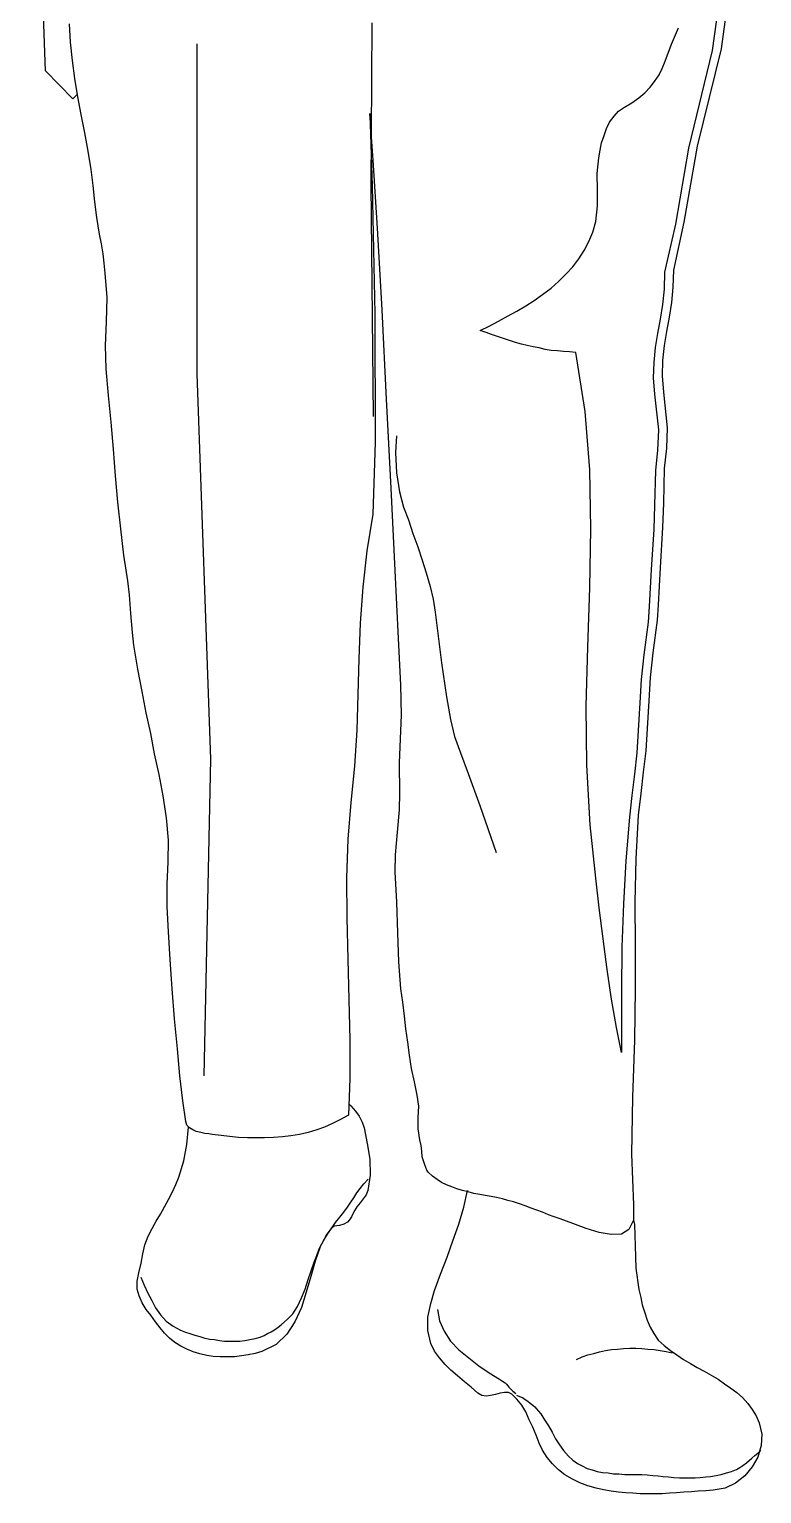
# Model space of a CAD drawing. Extents: x 137.78 to 138.43, y 57.96 to 59.66.
# Drawn here: x 137.911 to 138.267, y 57.958 to 58.669 of the extents above; entities that cross this region are included whole.
import ezdxf

# ---------------------------------------------------------------- set-up
doc = ezdxf.new("R2010")
doc.units = 0
doc.layers.get('0').update_dxf_attribs({"linetype": 'CONTINUOUS'})

msp = doc.modelspace()

# ---------------------------------------------------------------- linework, layer by layer
at = {"linetype": 'CONTINUOUS'}
for points in [[(137.93441, 58.63746), (137.93224, 58.6353), (137.91899, 58.64878), (137.91105, 58.87052), (137.91105, 58.87076)], [(138.26016, 58.75496), (138.24716, 58.65961), (138.2356, 58.61218), (138.2291, 58.57534), (138.22405, 58.55199), (138.2238, 58.5438), (138.22308, 58.53633), (138.22188, 58.52911), (138.22067, 58.52213), (138.21947, 58.51539), (138.21875, 58.50816), (138.2185, 58.50071), (138.21923, 58.49276), (138.22091, 58.47542), (138.22067, 58.46555), (138.21947, 58.45568), (138.21923, 58.43882), (138.21875, 58.42702), (138.21755, 58.40752), (138.21658, 58.38946), (138.2161, 58.38201), (138.21393, 58.36612), (138.21272, 58.35407), (138.212, 58.34276), (138.21128, 58.32927), (138.21056, 58.31843), (138.20936, 58.30809), (138.20815, 58.29773), (138.20695, 58.28714), (138.20575, 58.26595), (138.20526, 58.245), (138.2055, 58.22406), (138.2055, 58.20287), (138.20502, 58.17783), (138.20406, 58.15014), (138.20358, 58.12245), (138.20454, 58.09789), (138.20454, 58.09043), (138.20237, 58.08585), (138.19876, 58.08369), (138.1937, 58.08344), (138.18792, 58.08441), (138.18167, 58.08633), (138.17517, 58.08874), (138.16891, 58.09115), (138.16602, 58.09211), (138.16336, 58.09308), (138.16047, 58.09428), (138.15759, 58.09524), (138.15494, 58.09621), (138.15205, 58.09741), (138.14916, 58.09838), (138.14627, 58.09933), (138.14363, 58.10006), (138.14097, 58.10078), (138.13808, 58.1015), (138.13544, 58.10199), (138.13255, 58.10247), (138.1299, 58.10294), (138.12702, 58.10343), (138.12436, 58.10415), (138.12147, 58.10488), (138.11883, 58.1056), (138.11641, 58.10656), (138.11377, 58.10752), (138.11136, 58.10872), (138.10919, 58.11017), (138.10702, 58.11186), (138.10486, 58.11378), (138.10414, 58.11475), (138.10366, 58.11595), (138.10318, 58.11739), (138.1027, 58.11883), (138.10198, 58.12125), (138.10174, 58.12389), (138.1015, 58.12678), (138.10078, 58.12944), (138.10006, 58.13473), (138.10006, 58.14027), (138.1003, 58.1458), (138.09958, 58.1511), (138.09813, 58.15761), (138.09669, 58.16411), (138.09572, 58.17061), (138.095, 58.17686), (138.09403, 58.18336), (138.09331, 58.18962), (138.09259, 58.19637), (138.09163, 58.20287), (138.09067, 58.21587), (138.09019, 58.23008), (138.0897, 58.245), (138.08874, 58.25969), (138.08898, 58.26787), (138.08994, 58.27895), (138.09091, 58.28979), (138.09114, 58.29798), (138.09091, 58.31242), (138.09139, 58.32421), (138.09187, 58.33577), (138.09163, 58.35046), (138.09042, 58.37309), (138.08874, 58.40608), (138.08681, 58.44605), (138.08464, 58.48938), (138.08248, 58.53272), (138.08031, 58.57245), (138.07814, 58.60544), (138.07646, 58.62807), (138.07766, 58.59292), (138.07887, 58.5308), (138.07911, 58.46844), (138.0779, 58.43352), (138.07501, 58.41571), (138.07309, 58.3979), (138.07189, 58.38056), (138.07116, 58.36323), (138.07068, 58.34589), (138.0702, 58.32855), (138.069, 58.31098), (138.06731, 58.2934), (138.06586, 58.27558), (138.06514, 58.2568), (138.06539, 58.2373), (138.06586, 58.21731), (138.06634, 58.19757), (138.06683, 58.17806), (138.06683, 58.15928), (138.06611, 58.14147), (138.06225, 58.1393), (138.0584, 58.13738), (138.05455, 58.13569), (138.0507, 58.13425), (138.04661, 58.13305), (138.04227, 58.13208), (138.03817, 58.13136), (138.03408, 58.13088), (138.02975, 58.13064), (138.02541, 58.13039), (138.02108, 58.13039), (138.01699, 58.13039), (138.01266, 58.13064), (138.00832, 58.13111), (138.00422, 58.1316), (137.99989, 58.13208), (137.99821, 58.13232), (137.99628, 58.13256), (137.99436, 58.13305), (137.99219, 58.13353), (137.9905, 58.13425), (137.98882, 58.13521), (137.98761, 58.13666), (137.98713, 58.13834), (137.98569, 58.14845), (137.98424, 58.16049), (137.98304, 58.17373), (137.9816, 58.18818), (137.98039, 58.20287), (137.97943, 58.21708), (137.97871, 58.23056), (137.97799, 58.24284), (137.97799, 58.25367), (137.97847, 58.26451), (137.97871, 58.2751), (137.97774, 58.28593), (137.97605, 58.29653), (137.97413, 58.30688), (137.97196, 58.31699), (137.97004, 58.32687), (137.96787, 58.33698), (137.96594, 58.34733), (137.96378, 58.35817), (137.96185, 58.36973), (137.96113, 58.37598), (137.96041, 58.38513), (137.95969, 58.39429), (137.95896, 58.40102), (137.95704, 58.41354), (137.9556, 58.4263), (137.95415, 58.4393), (137.95294, 58.45207), (137.95198, 58.46507), (137.95077, 58.47807), (137.94957, 58.49107), (137.94837, 58.50407), (137.94813, 58.51539), (137.94861, 58.52694), (137.94885, 58.53875), (137.94788, 58.55055), (137.94741, 58.55536), (137.94693, 58.55994), (137.9462, 58.56475), (137.94524, 58.56956), (137.94379, 58.57751), (137.94283, 58.58522), (137.94211, 58.59316), (137.94115, 58.60086), (137.9397, 58.60977), (137.93802, 58.61868), (137.93633, 58.62759), (137.93464, 58.63626), (137.9332, 58.64517), (137.93199, 58.65384), (137.93103, 58.66275), (137.93055, 58.67165)], [(138.25606, 58.75399), (138.24283, 58.65865), (138.23127, 58.61122), (138.225, 58.57438), (138.21971, 58.55102), (138.21947, 58.54284), (138.21875, 58.53538), (138.21755, 58.52815), (138.21634, 58.52117), (138.21514, 58.51443), (138.21441, 58.50721), (138.21417, 58.49974), (138.21489, 58.4918), (138.21682, 58.47446), (138.21634, 58.46458), (138.21538, 58.45471), (138.21489, 58.43786), (138.21441, 58.42607), (138.21321, 58.40656), (138.21225, 58.38851), (138.21177, 58.38104), (138.2096, 58.36515), (138.20839, 58.35311), (138.20767, 58.34179), (138.20695, 58.32831), (138.20622, 58.31748), (138.20502, 58.30712), (138.20382, 58.29676), (138.20261, 58.28617), (138.20093, 58.26498), (138.19972, 58.24404), (138.199, 58.22309), (138.19876, 58.20191), (138.19876, 58.17181), (138.19636, 58.18409), (138.19394, 58.19781), (138.19178, 58.21226), (138.18986, 58.22719), (138.18792, 58.24211), (138.18624, 58.25656), (138.1848, 58.27028), (138.18359, 58.28256), (138.18191, 58.31145), (138.18167, 58.34011), (138.18239, 58.36876), (138.18335, 58.39765), (138.18383, 58.4263), (138.18335, 58.45496), (138.18119, 58.48337), (138.17661, 58.51202), (138.17348, 58.51226), (138.17059, 58.5125), (138.1677, 58.51274), (138.16457, 58.51299), (138.16169, 58.51346), (138.1588, 58.51419), (138.15591, 58.51467), (138.15302, 58.51539), (138.15013, 58.51611), (138.14724, 58.51683), (138.14435, 58.5178), (138.14146, 58.51877), (138.13857, 58.51972), (138.13568, 58.52069), (138.13303, 58.52165), (138.13014, 58.52261), (138.13447, 58.52478), (138.13905, 58.52719), (138.14338, 58.5296), (138.14796, 58.532), (138.1523, 58.53466), (138.15639, 58.5373), (138.16047, 58.54019), (138.16457, 58.54332), (138.16819, 58.54645), (138.1718, 58.55006), (138.17517, 58.55367), (138.17805, 58.55753), (138.1807, 58.56161), (138.18287, 58.56595), (138.1848, 58.57053), (138.18624, 58.57558), (138.1872, 58.58328), (138.1872, 58.591), (138.18697, 58.59894), (138.18769, 58.60664), (138.18841, 58.61025), (138.18913, 58.61386), (138.19033, 58.61748), (138.19153, 58.62084), (138.19298, 58.62398), (138.19515, 58.62687), (138.19731, 58.62928), (138.2002, 58.6312), (138.20382, 58.63337), (138.20719, 58.63578), (138.21008, 58.63819), (138.21272, 58.64083), (138.21489, 58.64372), (138.21706, 58.64686), (138.2185, 58.64998), (138.21995, 58.65359), (138.22308, 58.66178), (138.22645, 58.66973)], [(138.07742, 58.67214), (138.07718, 58.61772), (138.07694, 58.59364), (138.07814, 58.48096)], [(137.99243, 58.66202), (137.99243, 58.50166), (137.99917, 58.31434), (137.9958, 58.16049)], [(138.08946, 58.47157), (138.08898, 58.46338), (138.08946, 58.45351), (138.09091, 58.44436), (138.09283, 58.4369), (138.09524, 58.43063), (138.09741, 58.42413), (138.09981, 58.41763), (138.10198, 58.41113), (138.1039, 58.40488), (138.10582, 58.39838), (138.10727, 58.39212), (138.10824, 58.38585), (138.11136, 58.36129), (138.11377, 58.34468), (138.11569, 58.3336), (138.11763, 58.32542), (138.12051, 58.31748), (138.12436, 58.30737), (138.1299, 58.29195), (138.13785, 58.26908)], [(138.06634, 58.147), (138.06731, 58.14605), (138.06948, 58.14339), (138.0714, 58.14099), (138.07284, 58.1381), (138.07381, 58.13521), (138.07525, 58.12775), (138.07646, 58.12005), (138.0767, 58.11233), (138.0755, 58.10488), (138.07478, 58.10271), (138.07333, 58.10078), (138.07189, 58.09885), (138.0702, 58.09693), (138.06923, 58.09524), (138.06827, 58.09355), (138.06755, 58.09211), (138.06659, 58.09067), (138.06562, 58.08946), (138.06394, 58.0885), (138.06177, 58.08778), (138.05912, 58.08754), (138.05767, 58.08633), (138.05575, 58.08369), (138.05383, 58.08032), (138.05238, 58.07743), (138.04997, 58.07044), (138.04781, 58.06298), (138.04564, 58.05552), (138.04323, 58.04805), (138.0401, 58.04107), (138.03625, 58.03505), (138.03095, 58.02999), (138.02397, 58.02662), (138.02084, 58.02566), (138.01747, 58.02494), (138.0141, 58.02446), (138.01072, 58.02397), (138.00711, 58.02397), (138.00375, 58.02397), (138.00038, 58.02421), (137.99725, 58.02469), (137.99388, 58.02541), (137.99074, 58.02638), (137.98761, 58.02783), (137.98472, 58.02927), (137.98183, 58.03096), (137.97919, 58.03313), (137.97678, 58.03553), (137.97461, 58.03818), (137.97244, 58.04107), (137.97004, 58.04419), (137.96787, 58.04709), (137.96594, 58.05022), (137.9645, 58.05359), (137.96354, 58.05696), (137.96354, 58.06082), (137.96426, 58.06491), (137.96546, 58.06948), (137.96619, 58.07405), (137.96715, 58.07839), (137.96883, 58.08272), (137.97076, 58.08633), (137.97269, 58.08994), (137.97485, 58.09332), (137.97678, 58.09693), (137.97871, 58.10054), (137.98063, 58.10415), (137.98232, 58.10777), (137.98377, 58.11138), (137.98617, 58.11932), (137.98761, 58.12727), (137.98833, 58.13569), (137.98833, 58.13569), (137.98833, 58.13569)], [(137.96522, 58.06274), (137.96691, 58.05888), (137.9686, 58.05503), (137.97052, 58.05142), (137.97244, 58.04781), (137.97485, 58.04444), (137.9775, 58.0413), (137.98088, 58.0389), (137.98449, 58.03697), (137.98689, 58.03601), (137.98906, 58.03529), (137.99147, 58.03457), (137.99388, 58.03385), (137.99628, 58.03313), (137.99869, 58.03264), (138.0011, 58.0324), (138.0035, 58.03191), (138.00591, 58.03168), (138.00832, 58.03168), (138.01097, 58.03168), (138.01338, 58.03168), (138.01578, 58.03191), (138.01819, 58.0324), (138.02084, 58.03288), (138.02325, 58.0336), (138.02517, 58.03433), (138.02686, 58.03529), (138.02855, 58.03625), (138.03023, 58.03722), (138.03192, 58.03842), (138.03336, 58.03963), (138.03505, 58.04107), (138.03649, 58.04227), (138.03914, 58.04492), (138.04131, 58.04853), (138.04323, 58.05263), (138.04516, 58.05696), (138.04661, 58.06154), (138.04805, 58.06587), (138.04949, 58.06996), (138.0507, 58.07333), (138.0519, 58.07646), (138.05311, 58.07887), (138.05431, 58.08104), (138.05527, 58.08296), (138.05672, 58.08489), (138.05816, 58.08682), (138.05984, 58.08922), (138.06201, 58.09188), (138.06394, 58.09428), (138.06562, 58.09669), (138.06731, 58.0991), (138.06875, 58.10127), (138.0702, 58.10367), (138.07189, 58.10583), (138.07357, 58.108), (138.07573, 58.11041)], [(138.20454, 58.09043), (138.20502, 58.08826), (138.2055, 58.07791), (138.20575, 58.06707), (138.20719, 58.05672), (138.20815, 58.05287), (138.20888, 58.04925), (138.21008, 58.0454), (138.21128, 58.04179), (138.21272, 58.03842), (138.21441, 58.03529), (138.21658, 58.03216), (138.21947, 58.02951), (138.2226, 58.0271), (138.22573, 58.02494), (138.22886, 58.02277), (138.23223, 58.02085), (138.2356, 58.01891), (138.23897, 58.01699), (138.24234, 58.01507), (138.24572, 58.01314), (138.24884, 58.01097), (138.25197, 58.0088), (138.25486, 58.00663), (138.25751, 58.00423), (138.26016, 58.00134), (138.26233, 57.99845), (138.26425, 57.99532), (138.2657, 57.99195), (138.2669, 57.98641), (138.26666, 57.98088), (138.26497, 57.97534), (138.26233, 57.97052), (138.25872, 57.96619), (138.25414, 57.96257), (138.24908, 57.96017), (138.24331, 57.95921), (138.23969, 57.95896), (138.23608, 57.95873), (138.23271, 57.95848), (138.2291, 57.95824), (138.22549, 57.95801), (138.22211, 57.95776), (138.2185, 57.95752), (138.21489, 57.95752), (138.21152, 57.95752), (138.20791, 57.95752), (138.2043, 57.95776), (138.20093, 57.95801), (138.19731, 57.95824), (138.1937, 57.95873), (138.19009, 57.95945), (138.18648, 57.96017), (138.18239, 57.96137), (138.17853, 57.96282), (138.17492, 57.96451), (138.17131, 57.96667), (138.16819, 57.96907), (138.1653, 57.97196), (138.16264, 57.9751), (138.16047, 57.97871), (138.1588, 57.98208), (138.15735, 57.98593), (138.15566, 57.98979), (138.15397, 57.9934), (138.1523, 57.99724), (138.15036, 58.00062), (138.14796, 58.00351), (138.14555, 58.00591), (138.14386, 58.00663), (138.14194, 58.00663), (138.13977, 58.0064), (138.13761, 58.00568), (138.13519, 58.00519), (138.13303, 58.00496), (138.13086, 58.00519), (138.12894, 58.0064), (138.1258, 58.00929), (138.12244, 58.01193), (138.11907, 58.01482), (138.11594, 58.01747), (138.11305, 58.02036), (138.1104, 58.02349), (138.10799, 58.02686), (138.10607, 58.03047), (138.10462, 58.03674), (138.10462, 58.04324), (138.10607, 58.04998), (138.10799, 58.05624), (138.11088, 58.06418), (138.11401, 58.07237), (138.1169, 58.08032), (138.11979, 58.0885), (138.12219, 58.09669), (138.12388, 58.10488), (138.12388, 58.10439)], [(138.10944, 58.04709), (138.1104, 58.04155), (138.11257, 58.03649), (138.11569, 58.03168), (138.11979, 58.02735), (138.1246, 58.02349), (138.12942, 58.01964), (138.13447, 58.01627), (138.13953, 58.01314), (138.14097, 58.01218), (138.14218, 58.01146), (138.14291, 58.01073), (138.14363, 58.01001), (138.14411, 58.00929), (138.14507, 58.00832), (138.14603, 58.00736), (138.14747, 58.00616)], [(138.17685, 58.02277), (138.17974, 58.02397), (138.18239, 58.02494), (138.18528, 58.02566), (138.18817, 58.02638), (138.19106, 58.0271), (138.19394, 58.02758), (138.19683, 58.02783), (138.19972, 58.02807), (138.20286, 58.0283), (138.20575, 58.0283), (138.20863, 58.02807), (138.21152, 58.02783), (138.21466, 58.02758), (138.21755, 58.0271), (138.22044, 58.02662), (138.22333, 58.0259)], [(138.14772, 58.00543), (138.14916, 58.00471), (138.15061, 58.00423), (138.15205, 58.00327), (138.15325, 58.00254), (138.15446, 58.00158), (138.15566, 58.00062), (138.15663, 57.99966), (138.15735, 57.99893), (138.15952, 57.99629), (138.16144, 57.9934), (138.16336, 57.99051), (138.16505, 57.98738), (138.16674, 57.98424), (138.16866, 57.98135), (138.17059, 57.97846), (138.173, 57.97582), (138.17517, 57.9739), (138.17733, 57.97221), (138.17974, 57.97101), (138.18214, 57.9698), (138.18455, 57.96907), (138.18697, 57.96835), (138.18961, 57.96787), (138.19226, 57.96763), (138.19491, 57.96715), (138.19756, 57.96715), (138.20045, 57.96691), (138.20309, 57.96691), (138.20575, 57.96691), (138.20863, 57.96691), (138.21128, 57.96667), (138.21393, 57.96643), (138.21658, 57.96619), (138.21899, 57.96595), (138.22164, 57.96571), (138.22428, 57.96546), (138.22694, 57.96523), (138.22934, 57.96523), (138.23199, 57.96523), (138.23464, 57.96523), (138.23705, 57.96546), (138.23969, 57.96571), (138.2421, 57.96595), (138.24475, 57.96643), (138.24716, 57.96691), (138.24981, 57.96763), (138.25222, 57.96835), (138.25462, 57.96932), (138.25631, 57.97029), (138.25775, 57.97124), (138.25944, 57.97245), (138.26088, 57.97365), (138.26209, 57.97485), (138.26353, 57.97606), (138.26497, 57.97726), (138.26642, 57.97846)]]:
    msp.add_lwpolyline(points, dxfattribs=at)

doc.saveas('drawing.dxf')
